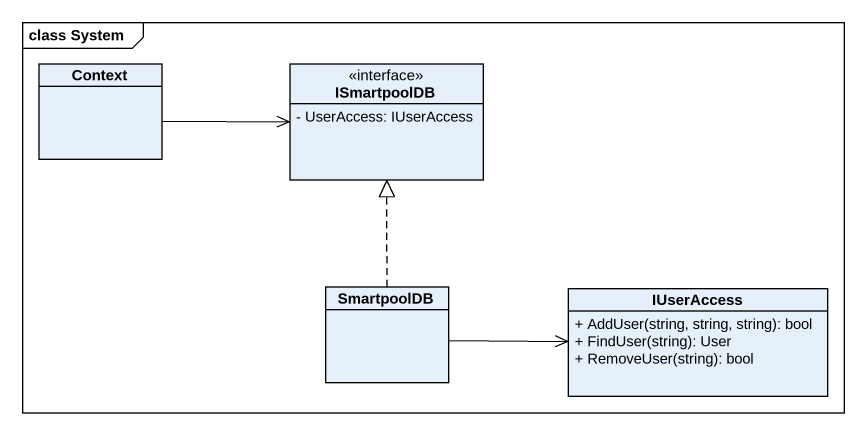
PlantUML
@startuml
mainframe class System
hide circle
hide empty members
skinparam classAttributeIconSize 0
class Context
class ISmartpoolDB <<interface>> {
  - UserAccess: IUserAccess
}
class SmartpoolDB
class IUserAccess {
  + AddUser(string, string, string): bool
  + FindUser(string): User
  + RemoveUser(string): bool
}
Context -right-> ISmartpoolDB
SmartpoolDB .up.|> ISmartpoolDB
SmartpoolDB -right-> IUserAccess
@enduml
